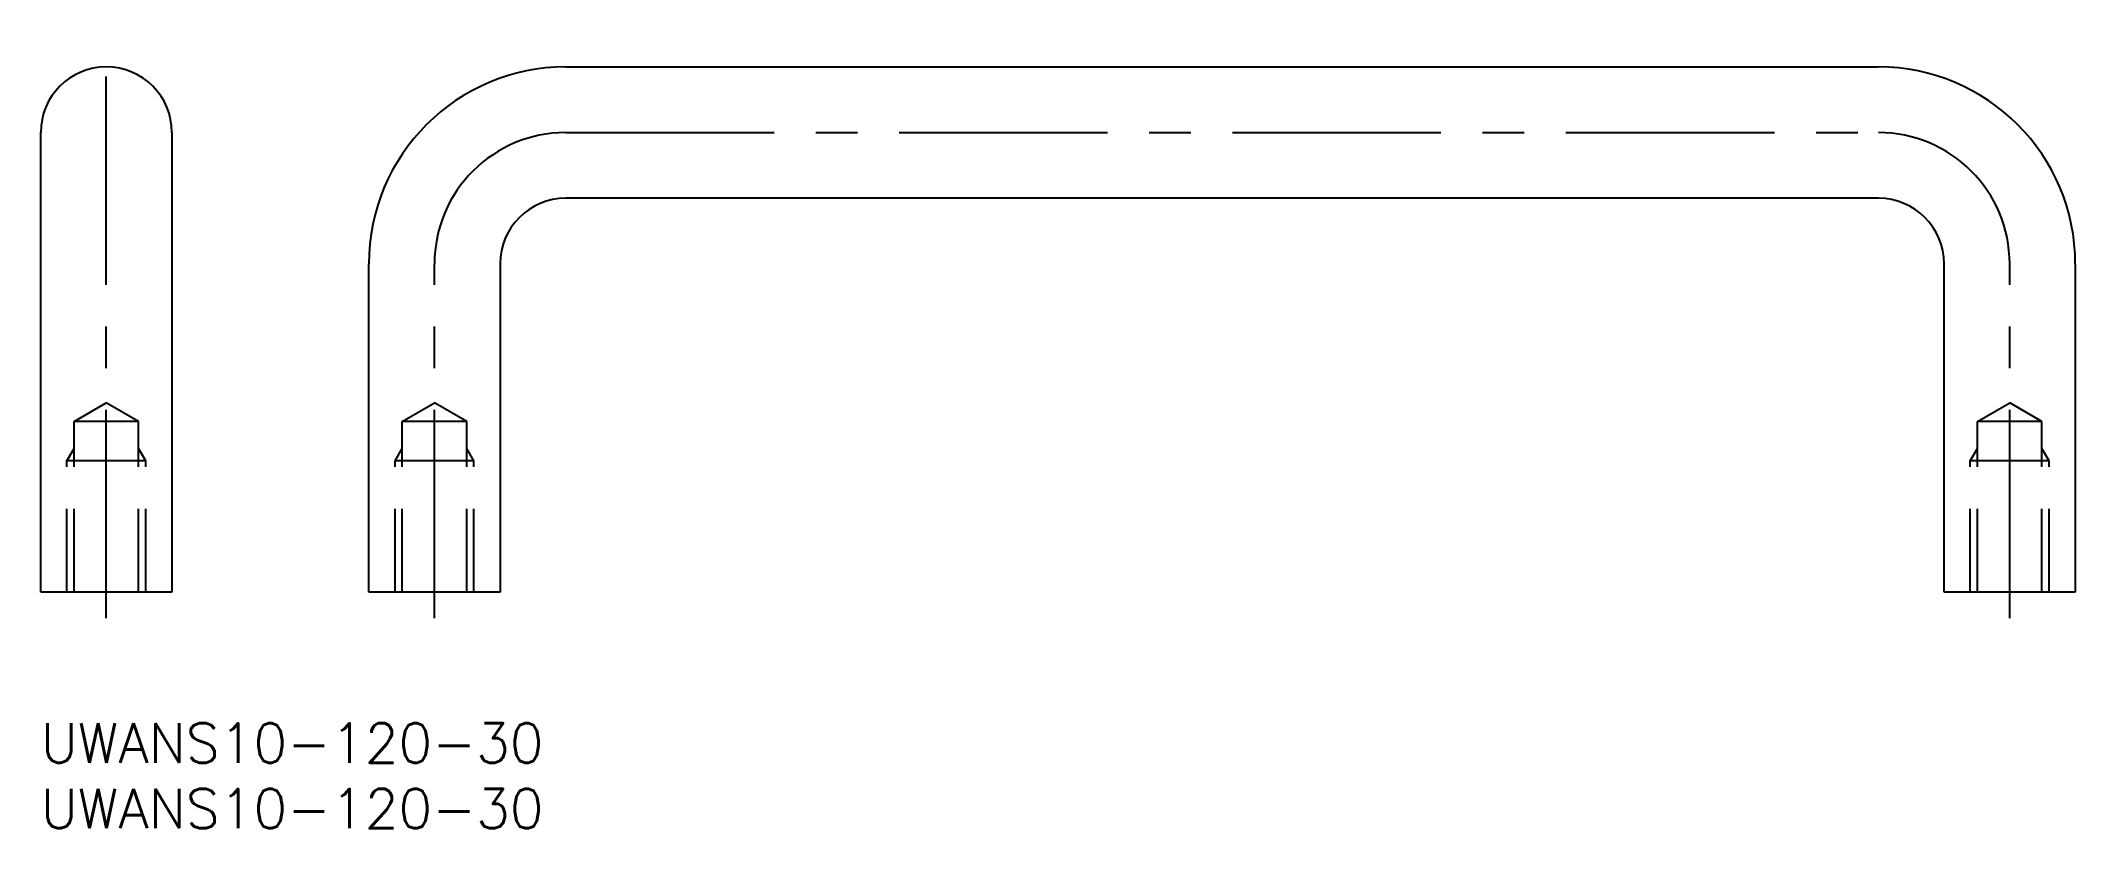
# Model space of a CAD drawing. Extents: x 0 to 155, y -8 to 52.
import ezdxf

# ---------------------------------------------------------------- set-up
doc = ezdxf.new("R2010")
doc.units = 0
doc.header["$LTSCALE"] = 0.5
doc.linetypes.add('CENTER', pattern=[50.8, 31.75, -6.35, 6.35, -6.35])
doc.linetypes.add('DASHED', pattern=[19.05, 12.7, -6.35])
for name, color, linetype in [('MSM_CENTER', 1, 'CENTER'), ('MSM_CONTINUOUS', 7, 'CONTINUOUS'), ('MSM_DASHED', 4, 'DASHED'), ('MSM_PART_NUMBER', 7, 'CONTINUOUS')]:
    doc.layers.add(name, color=color, linetype=linetype)
doc.styles.get("Standard").update_dxf_attribs({"font": 'txt.shx', "height": 3, "bigfont": 'bigfont.shx'})

# ---------------------------------------------------------------- blocks, each defined once
blk = doc.blocks.new('*U5')
at = {"layer": 'MSM_PART_NUMBER'}
blk.add_text('UWANS10-120-30', height=3, dxfattribs=at).set_placement((0, -3))
blk = doc.blocks.new('*U6')
at = {"layer": 'MSM_PART_NUMBER'}
blk.add_text('UWANS10-120-30', height=3, dxfattribs=at).set_placement((0, -8))

msp = doc.modelspace()

# ---------------------------------------------------------------- linework, layer by layer
at = {"layer": 'MSM_CENTER'}
for p, q in [((5, 8), (5, 52)), ((40, 45), (140, 45)), ((30, 8), (30, 35)), ((150, 8), (150, 35))]:
    msp.add_line(p, q, dxfattribs=at)
for centre, start, end in [((40, 35), 90, 180), ((140, 35), 0, 90)]:
    msp.add_arc(centre, 10, start, end, dxfattribs=at)
at = {"layer": 'MSM_CONTINUOUS'}
for p, q in [((40, 50), (140, 50)), ((0, 10), (0, 45)), ((10, 45), (10, 10)), ((140, 40), (40, 40)), ((25, 10), (25, 35)), ((35, 35), (35, 10)), ((145, 10), (145, 35)), ((155, 35), (155, 10)), ((10, 10), (0, 10)), ((35, 10), (25, 10)), ((155, 10), (145, 10))]:
    msp.add_line(p, q, dxfattribs=at)
for centre, radius, start, end in [((5, 45), 5, 0, 180), ((40, 35), 15, 90, 180), ((140, 35), 15, 0, 90), ((40, 35), 5, 90, 180), ((140, 35), 5, 0, 90)]:
    msp.add_arc(centre, radius, start, end, dxfattribs=at)
at = {"layer": 'MSM_DASHED'}
for p, q in [((2.54, 23), (5, 24.42)), ((7.46, 23), (5, 24.42)), ((27.54, 23), (30, 24.42)), ((32.46, 23), (30, 24.42)), ((147.54, 23), (150, 24.42)), ((152.46, 23), (150, 24.42)), ((2.54, 10), (2.54, 23)), ((7.46, 23), (2.54, 23)), ((7.46, 10), (7.46, 23)), ((27.54, 10), (27.54, 23)), ((32.46, 23), (27.54, 23)), ((32.46, 10), (32.46, 23)), ((147.54, 10), (147.54, 23)), ((152.46, 23), (147.54, 23)), ((152.46, 10), (152.46, 23)), ((2, 20), (2.54, 20.94)), ((8, 20), (7.46, 20.94)), ((27, 20), (27.54, 20.94)), ((33, 20), (32.46, 20.94)), ((147, 20), (147.54, 20.94)), ((153, 20), (152.46, 20.94)), ((2, 10), (2, 20)), ((8, 20), (2, 20)), ((8, 10), (8, 20)), ((27, 10), (27, 20)), ((33, 20), (27, 20)), ((33, 10), (33, 20)), ((147, 10), (147, 20)), ((153, 20), (147, 20)), ((153, 10), (153, 20))]:
    msp.add_line(p, q, dxfattribs=at)

# ---------------------------------------------------------------- block references
at = {"layer": 'MSM_CONTINUOUS'}
for name in ['*U5', '*U6']:
    msp.add_blockref(name, (0, 0), dxfattribs=at)

doc.saveas('drawing.dxf')
